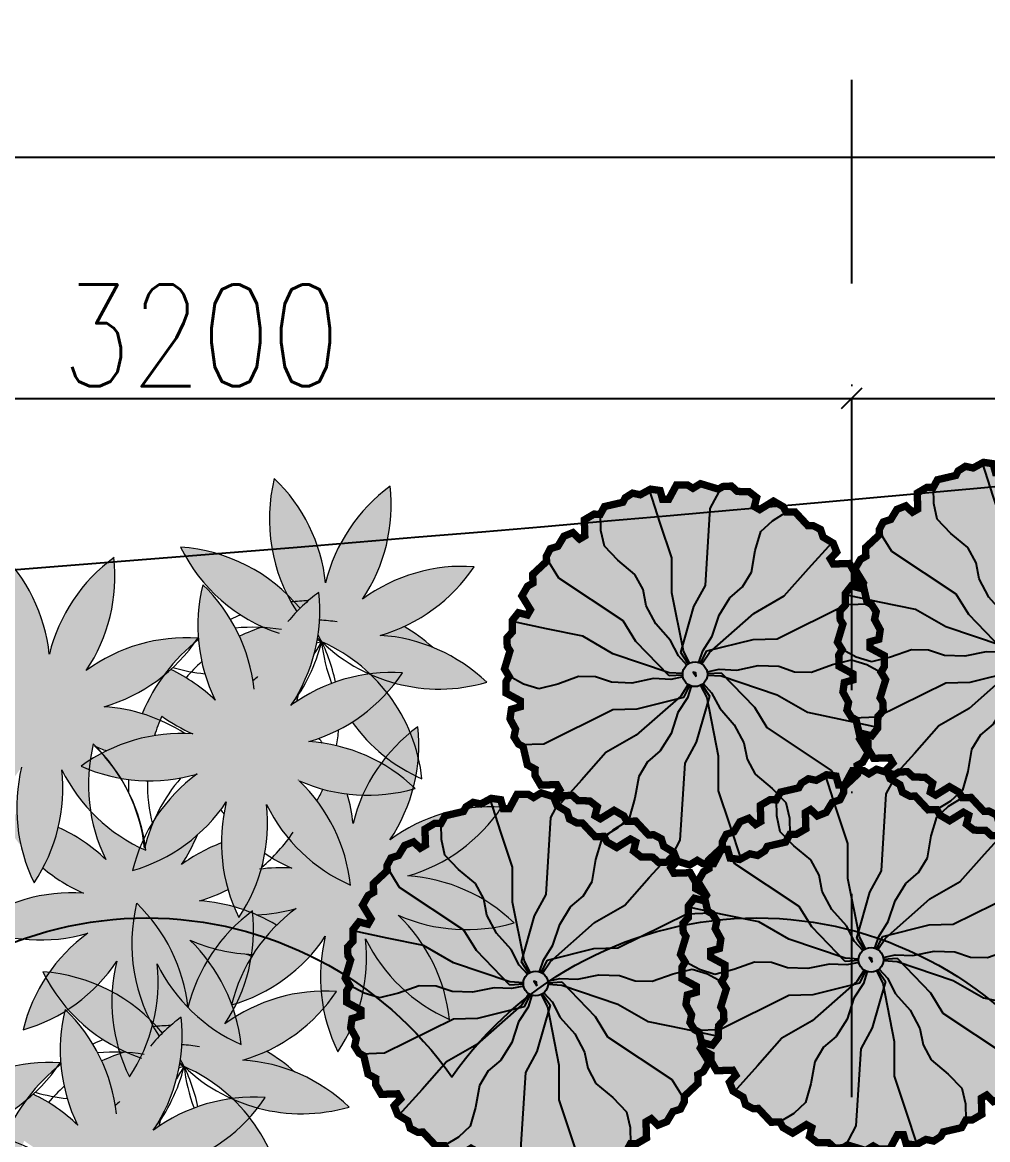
# Model space of a CAD drawing. Extents: x -32840 to 422982, y 280745 to 888746.
# Drawn here: x 223951 to 226325, y 462883 to 465630 of the extents above; entities that cross this region are included whole.
import ezdxf

# ---------------------------------------------------------------- set-up
doc = ezdxf.new("R2010")
doc.units = 0
doc.header["$LTSCALE"] = 1000
doc.header["$PDMODE"] = 3
for name, pattern in [('CONTINOUS', [0]), ('DASHDOT', [1, 0.5, -0.25, 0, -0.25]), ('HIDDEN', [0.375, 0.25, -0.125])]:
    doc.linetypes.add(name, pattern=pattern)
doc.layers.get('Defpoints').update_dxf_attribs({"linetype": 'HIDDEN'})
doc.layers.add('A-Dim grid', color=3, linetype='Continuous', transparency=0.5)
doc.layers.add('X-SW$0$Tree-hat', color=254, linetype='Continuous', transparency=0.3)
for name, color, linetype in [('a-drive(base)', 22, 'Continuous'), ('A-GRID', 31, 'DASHDOT'), ('A-GRID NO', 40, 'CONTINOUS'), ('A-Rev', 31, 'Continuous'), ('A-WALL', 7, 'CONTINOUS')]:
    doc.layers.add(name, color=color, linetype=linetype)
doc.layers.add('X-SW$0$Xref-Color$0$12.shrubs & ground covers', color=254, linetype='Continuous', lineweight=0)
doc.styles.add('ROMANS', font='romans.shx', dxfattribs={"width": 0.8})
doc.dimstyles.new('A-Dim Grid', dxfattribs={"dimscale": 100, "dimtxt": 2.5, "dimasz": 0.5, "dimexe": 0, "dimexo": 0, "dimgap": 0.3, "dimtad": 1, "dimdec": 0, "dimlfac": -0.01, "dimzin": 3, "dimdsep": 46, "dimtxsty": 'ROMANS', "dimblk": 'OBLIQUE', "dimcen": 5, "dimclrd": 256, "dimclre": 8, "dimclrt": 4, "dimadec": 0, "dimazin": 0, "dimtfac": 1, "dimtdec": 0, "dimtix": 1, "dimtmove": 1, "dimatfit": 3, "dimfxl": 1, "dimfrac": 2, "dimtolj": 1, "dimtzin": 3, "dimlwd": -1, "dimarcsym": 0})

# ---------------------------------------------------------------- blocks, each defined once
blk = doc.blocks.new('X-SW$0$trt')
at = {"layer": 'X-SW$0$Tree-hat'}
h = blk.add_hatch(color=256, dxfattribs=at)
h.dxf.hatch_style = 1
h.paths.add_polyline_path([(-266374, 71525), (-266376, 71585), (-266215, 71736), (-266217, 71840), (-266153, 71875), (-266088, 71989), (-266188, 72151), (-266152, 72213), (-266046, 72186), (-265977, 72275), (-265974, 72413), (-265911, 72482), (-265916, 72582), (-265948, 72633), (-265883, 72845), (-265937, 72934), (-265900, 72996), (-265900, 73128), (-266067, 73218), (-266067, 73290), (-265963, 73319), (-265947, 73431), (-266013, 73552), (-265994, 73643), (-266048, 73727), (-266101, 73756), (-266151, 73971), (-266242, 74021), (-266241, 74094), (-266307, 74208), (-266497, 74202), (-266533, 74264), (-266457, 74342), (-266499, 74447), (-266617, 74518), (-266646, 74607), (-266735, 74653), (-266795, 74651), (-266946, 74813), (-267050, 74811), (-267085, 74874), (-267199, 74940), (-267361, 74840), (-267423, 74876), (-267396, 74981), (-267485, 75050), (-267623, 75053), (-267692, 75116), (-267792, 75111), (-267844, 75080), (-268055, 75144), (-268144, 75090), (-268206, 75128), (-268338, 75127), (-268428, 74960), (-268500, 74960), (-268529, 75064), (-268641, 75080), (-268762, 75014), (-268853, 75033), (-268937, 74980), (-268966, 74926), (-269181, 74876), (-269231, 74785), (-269304, 74787), (-269418, 74720), (-269412, 74531), (-269474, 74495), (-269552, 74570), (-269657, 74528), (-269728, 74410), (-269817, 74381), (-269863, 74293), (-269861, 74232), (-270023, 74081), (-270021, 73978), (-270084, 73942), (-270150, 73828), (-270050, 73666), (-270086, 73604), (-270191, 73631), (-270261, 73542), (-270263, 73404), (-270326, 73335), (-270322, 73235), (-270290, 73184), (-270354, 72972), (-270300, 72883), (-270338, 72821), (-270337, 72689), (-270170, 72599), (-270170, 72528), (-270274, 72498), (-270290, 72386), (-270224, 72265), (-270243, 72174), (-270190, 72090), (-270136, 72061), (-270086, 71846), (-269995, 71796), (-269997, 71723), (-269930, 71609), (-269741, 71615), (-269705, 71553), (-269780, 71475), (-269738, 71370), (-269620, 71299), (-269591, 71210), (-269503, 71164), (-269442, 71166), (-269291, 71005), (-269188, 71007), (-269152, 70943), (-269038, 70877), (-268877, 70977), (-268814, 70942), (-268841, 70836), (-268752, 70767), (-268614, 70764), (-268545, 70701), (-268445, 70706), (-268394, 70738), (-268182, 70673), (-268093, 70727), (-268031, 70690), (-267899, 70690), (-267809, 70857), (-267738, 70857), (-267708, 70753), (-267596, 70737), (-267475, 70803), (-267384, 70784), (-267300, 70838), (-267271, 70891), (-267056, 70941), (-267006, 71032), (-266933, 71031), (-266819, 71097), (-266825, 71287), (-266763, 71323), (-266685, 71247), (-266580, 71289), (-266509, 71407), (-266420, 71436)])
at = {"layer": 'X-SW$0$Tree-hat', "linetype": 'ByBlock'}
for p, q in [((-267941, 74854, -1683), (-267810, 75100, -1683)), ((-268528, 74683, -1683), (-268654, 75073, -1683)), ((-267998, 73952, -1683), (-267941, 74854, -1683)), ((-269225, 74596, -1683), (-269229, 74785, -1683)), ((-267348, 74582, -1683), (-267211, 74710, -1683)), ((-267211, 74710, -1683), (-267049, 74809, -1683)), ((-269183, 74412, -1683), (-269225, 74596, -1683)), ((-268392, 74273, -1683), (-268528, 74683, -1683)), ((-267412, 74362, -1683), (-267348, 74582, -1683)), ((-266787, 74150, -1683), (-266512, 74454, -1683)), ((-269024, 74247, -1683), (-269183, 74412, -1683)), ((-267458, 74106, -1683), (-267412, 74362, -1683)), ((-269715, 74036, -1683), (-269863, 74272, -1683)), ((-268825, 74080, -1683), (-269024, 74247, -1683)), ((-268392, 73864, -1683), (-268392, 74273, -1683)), ((-268962, 73535, -1683), (-269715, 74036, -1683)), ((-268728, 73903, -1683), (-268825, 74080, -1683)), ((-267562, 73934, -1683), (-267458, 74106, -1683)), ((-267073, 73827, -1683), (-266787, 74150, -1683)), ((-268691, 73712, -1683), (-268728, 73903, -1683)), ((-268132, 73704, -1683), (-267998, 73952, -1683)), ((-267709, 73806, -1683), (-267562, 73934, -1683)), ((-268255, 73182, -1683), (-268392, 73864, -1683)), ((-267837, 73602, -1683), (-267709, 73806, -1683)), ((-267428, 73623, -1683), (-267073, 73827, -1683)), ((-268579, 73499, -1683), (-268691, 73712, -1683)), ((-268287, 73163, -1683), (-268132, 73704, -1683)), ((-267155, 73326, -1683), (-266345, 73727, -1683)), ((-266345, 73727, -1683), (-266066, 73737, -1683)), ((-269860, 73441, -1683), (-270261, 73527, -1683)), ((-268814, 73295, -1683), (-268962, 73535, -1683)), ((-267951, 73163, -1683), (-267428, 73623, -1683)), ((-267918, 73357, -1683), (-267837, 73602, -1683)), ((-269437, 73355, -1683), (-269860, 73441, -1683)), ((-268407, 73307, -1683), (-268579, 73499, -1683)), ((-269082, 73150, -1683), (-269437, 73355, -1683)), ((-268423, 72890, -1683), (-268814, 73295, -1683)), ((-268312, 73124, -1683), (-268407, 73307, -1683)), ((-268028, 73184, -1683), (-267918, 73357, -1683)), ((-267982, 73182, -1683), (-267436, 73318, -1683)), ((-267436, 73318, -1683), (-267155, 73326, -1683)), ((-268423, 72927, -1683), (-269082, 73150, -1683)), ((-268215, 73017, -1683), (-268312, 73124, -1683)), ((-268199, 73030, -1683), (-268287, 73163, -1683)), ((-268183, 73038, -1683), (-268255, 73182, -1683)), ((-268074, 73046, -1683), (-268028, 73184, -1683)), ((-268054, 73038, -1683), (-267982, 73182, -1683)), ((-268039, 73030, -1683), (-267951, 73163, -1683)), ((-267630, 72959, -1683), (-267377, 73012, -1683)), ((-267377, 73012, -1683), (-267137, 73003, -1683)), ((-267137, 73003, -1683), (-266953, 72939, -1683)), ((-266752, 72935, -1683), (-266507, 73023, -1683)), ((-266507, 73023, -1683), (-266284, 73078, -1683)), ((-266284, 73078, -1683), (-266104, 73023, -1683)), ((-266104, 73023, -1683), (-265938, 72932, -1683)), ((-270133, 72794, -1683), (-270299, 72885, -1683)), ((-269486, 72883, -1683), (-269730, 72794, -1683)), ((-269285, 72878, -1683), (-269486, 72883, -1683)), ((-269100, 72815, -1683), (-269285, 72878, -1683)), ((-268608, 72858, -1683), (-268860, 72806, -1683)), ((-268402, 72849, -1683), (-268608, 72858, -1683)), ((-268263, 72917, -1683), (-268423, 72927, -1683)), ((-268263, 72900, -1683), (-268423, 72890, -1683)), ((-268260, 72879, -1683), (-268402, 72849, -1683)), ((-267977, 72938, -1683), (-267835, 72968, -1683)), ((-267974, 72917, -1683), (-267814, 72927, -1683)), ((-267974, 72900, -1683), (-267814, 72890, -1683)), ((-267835, 72968, -1683), (-267630, 72959, -1683)), ((-267814, 72927, -1683), (-267423, 72522, -1683)), ((-267814, 72890, -1683), (-267155, 72667, -1683)), ((-266953, 72939, -1683), (-266752, 72935, -1683)), ((-269953, 72739, -1683), (-270133, 72794, -1683)), ((-269730, 72794, -1683), (-269953, 72739, -1683)), ((-268860, 72806, -1683), (-269100, 72815, -1683)), ((-268199, 72788, -1683), (-268287, 72654, -1683)), ((-268183, 72779, -1683), (-268255, 72636, -1683)), ((-268164, 72771, -1683), (-268209, 72633, -1683)), ((-268054, 72779, -1683), (-267982, 72636, -1683)), ((-268039, 72788, -1683), (-267951, 72654, -1683)), ((-268022, 72801, -1683), (-267925, 72693, -1683)), ((-268287, 72654, -1683), (-268809, 72195, -1683)), ((-268255, 72636, -1683), (-268801, 72499, -1683)), ((-268209, 72633, -1683), (-268320, 72460, -1683)), ((-267951, 72654, -1683), (-268105, 72113, -1683)), ((-267982, 72636, -1683), (-267846, 71953, -1683)), ((-267925, 72693, -1683), (-267830, 72510, -1683)), ((-267155, 72667, -1683), (-266800, 72463, -1683)), ((-269082, 72492, -1683), (-269893, 72090, -1683)), ((-268801, 72499, -1683), (-269082, 72492, -1683)), ((-268320, 72460, -1683), (-268400, 72215, -1683)), ((-267830, 72510, -1683), (-267659, 72318, -1683)), ((-267423, 72522, -1683), (-267276, 72283, -1683)), ((-266800, 72463, -1683), (-266378, 72376, -1683)), ((-266378, 72376, -1683), (-265977, 72290, -1683)), ((-268400, 72215, -1683), (-268528, 72011, -1683)), ((-267659, 72318, -1683), (-267546, 72105, -1683)), ((-267276, 72283, -1683), (-266523, 71782, -1683)), ((-269893, 72090, -1683), (-270171, 72080, -1683)), ((-268809, 72195, -1683), (-269164, 71990, -1683)), ((-268105, 72113, -1683), (-268239, 71866, -1683)), ((-267546, 72105, -1683), (-267509, 71914, -1683)), ((-269164, 71990, -1683), (-269450, 71667, -1683)), ((-268528, 72011, -1683), (-268675, 71884, -1683)), ((-267846, 71953, -1683), (-267846, 71544, -1683)), ((-268675, 71884, -1683), (-268780, 71712, -1683)), ((-268239, 71866, -1683), (-268297, 70963, -1683)), ((-267509, 71914, -1683), (-267413, 71738, -1683)), ((-268780, 71712, -1683), (-268825, 71456, -1683)), ((-267413, 71738, -1683), (-267214, 71570, -1683)), ((-266523, 71782, -1683), (-266375, 71546, -1683)), ((-269450, 71667, -1683), (-269725, 71363, -1683)), ((-267846, 71544, -1683), (-267709, 71135, -1683)), ((-267214, 71570, -1683), (-267055, 71405, -1683)), ((-268825, 71456, -1683), (-268889, 71235, -1683)), ((-267055, 71405, -1683), (-267012, 71222, -1683)), ((-268889, 71235, -1683), (-269026, 71107, -1683)), ((-267012, 71222, -1683), (-267008, 71032, -1683)), ((-269026, 71107, -1683), (-269189, 71008, -1683)), ((-267709, 71135, -1683), (-267583, 70744, -1683)), ((-268297, 70963, -1683), (-268427, 70717, -1683))]:
    blk.add_line(p, q, dxfattribs=at)
at = {"layer": 'X-SW$0$Tree-hat', "linetype": 'ByBlock', "const_width": 86.3, "elevation": -1683}
blk.add_lwpolyline([(-266374, 71525), (-266376, 71585), (-266215, 71736), (-266217, 71840), (-266153, 71875), (-266088, 71989), (-266188, 72151), (-266152, 72213), (-266046, 72186), (-265977, 72275), (-265974, 72413), (-265911, 72482), (-265916, 72582), (-265948, 72633), (-265883, 72845), (-265937, 72934), (-265900, 72996), (-265900, 73128), (-266067, 73218), (-266067, 73290), (-265963, 73319), (-265947, 73431), (-266013, 73552), (-265994, 73643), (-266048, 73727), (-266101, 73756), (-266151, 73971), (-266242, 74021), (-266241, 74094), (-266307, 74208), (-266497, 74202), (-266533, 74264), (-266457, 74342), (-266499, 74447), (-266617, 74518), (-266646, 74607), (-266735, 74653), (-266795, 74651), (-266946, 74813), (-267050, 74811), (-267085, 74874), (-267199, 74940), (-267361, 74840), (-267423, 74876), (-267396, 74981), (-267485, 75050), (-267623, 75053), (-267692, 75116), (-267792, 75111), (-267844, 75080), (-268055, 75144), (-268144, 75090), (-268206, 75128), (-268338, 75127), (-268428, 74960), (-268500, 74960), (-268529, 75064), (-268641, 75080), (-268762, 75014), (-268853, 75033), (-268937, 74980), (-268966, 74926), (-269181, 74876), (-269231, 74785), (-269304, 74787), (-269418, 74720), (-269412, 74531), (-269474, 74495), (-269552, 74570), (-269657, 74528), (-269728, 74410), (-269817, 74381), (-269863, 74293), (-269861, 74232), (-270023, 74081), (-270021, 73978), (-270084, 73942), (-270150, 73828), (-270050, 73666), (-270086, 73604), (-270191, 73631), (-270261, 73542), (-270263, 73404), (-270326, 73335), (-270322, 73235), (-270290, 73184), (-270354, 72972), (-270300, 72883), (-270338, 72821), (-270337, 72689), (-270170, 72599), (-270170, 72528), (-270274, 72498), (-270290, 72386), (-270224, 72265), (-270243, 72174), (-270190, 72090), (-270136, 72061), (-270086, 71846), (-269995, 71796), (-269997, 71723), (-269930, 71609), (-269741, 71615), (-269705, 71553), (-269780, 71475), (-269738, 71370), (-269620, 71299), (-269591, 71210), (-269503, 71164), (-269442, 71166), (-269291, 71005), (-269188, 71007), (-269152, 70943), (-269038, 70877), (-268877, 70977), (-268814, 70942), (-268841, 70836), (-268752, 70767), (-268614, 70764), (-268545, 70701), (-268445, 70706), (-268394, 70738), (-268182, 70673), (-268093, 70727), (-268031, 70690), (-267899, 70690), (-267809, 70857), (-267738, 70857), (-267708, 70753), (-267596, 70737), (-267475, 70803), (-267384, 70784), (-267300, 70838), (-267271, 70891), (-267056, 70941), (-267006, 71032), (-266933, 71031), (-266819, 71097), (-266825, 71287), (-266763, 71323), (-266685, 71247), (-266580, 71289), (-266509, 71407), (-266420, 71436), (-266374, 71525)], close=True, dxfattribs=at)
at = {"layer": 'X-SW$0$Tree-hat', "elevation": -2041}
blk.add_lwpolyline([(-268105, 72881), (-268108, 72924), (-268140, 72935)], close=True, dxfattribs=at)
at = {"layer": 'X-SW$0$Tree-hat'}
blk.add_circle((-268119, 72909, -1683), 145, dxfattribs=at)
blk = doc.blocks.new('A$C4a14b2df')
at = {"true_color": 0x4d9226}
h = blk.add_hatch(color=87, dxfattribs=at)
h.dxf.hatch_style = 1
h.paths.add_polyline_path([(11143.1, 11328.3, 0.054447), (11097.6, 11249.8, -0.097304), (10940.5, 11285.5, -0.000367), (10940.3, 11286.1, -0.177195), (11067.5, 11028.7, -0.176327), (10861.2, 11226.5, -0.162535), (10805, 10968, 0.01495), (10781.2, 10975.4, -0.158509), (10762.2, 11233.1, -0.176327), (10531.6, 11064.4, -0.035596), (10549.8, 11120.9, 0.009428), (10564.1, 11114.3, 0.006475), (10562.8, 11125, -0.041812), (10586, 11190.8, -0.092047), (10690.6, 11301.8, -0.113986), (10502.8, 11291.4, 0.046078), (10457, 11353.1, -0.138987), (10679.9, 11400.5, -0.052666), (10603.8, 11444.2, 0.006963), (10599.3, 11433.9, 0.027999), (10555.4, 11450, -0.05988), (10607.8, 11543.4, 0.014038), (10625.6, 11558.6, -0.080164), (10735.1, 11483, -0.176327), (10704.3, 11767.1, -0.093915), (10794.5, 11640.4, -0.036305), (10848.7, 11662, -0.004243), (10855.8, 11661.6, -0.176327), (10649.5, 11859.4, -0.176327), (10911, 11744, 0.029646), (10935.4, 11701, -0.042962), (10989.4, 11748.1, -0.176327), (10921.2, 11470.6, -0.12616), (11113.9, 11547.7, 0.002189), (11117.2, 11546.2, -0.036034), (11157.5, 11501.6, -0.138344), (10965, 11381.5, -0.112612)])
h.paths.add_polyline_path([(11097.1, 11731.6, -0.176327), (11371.6, 11811.3, -0.176327), (11140.9, 11642.6, -0.176327), (11402.4, 11527.2, -0.137211), (11177.3, 11525, 0.018694), (11195.7, 11550.3, 0.048129), (11115.5, 11547.9, 0.08601), (10996.7, 11626.9, 0.011626), (10987.7, 11644.2, 0.062453), (10989.4, 11748.1, 0.019904), (10963.4, 11727.4, 0.019159), (10929.1, 11725.6, 0.015456), (10911, 11744, -0.176327), (10880.2, 12028.1, -0.176327), (11006.3, 11771.7, -0.176327), (11165.3, 12009.2, -0.176327)])
h.paths.add_polyline_path([(10599.3, 11433.9, 0.025006), (10585.6, 11396.1, 0.074143), (10468.2, 11358.8, -0.016866), (10442, 11369, 0.005672), (10435.2, 11375.6, 0.024262), (10427.4, 11335.9, 0.015952), (10405.4, 11320.8, 0.012501), (10424.8, 11312.9, 0.06155), (10428.3, 11210.4, -0.074407), (10357.9, 11312.1, -0.176327), (10289.7, 11034.6, -0.176327), (10258.9, 11318.7, -0.176327), (10028.2, 11150, -0.176327), (10187.2, 11387.4, -0.176327), (9902.1, 11406.4, -0.176327), (10176.5, 11486.1, -0.176327), (9970.3, 11683.9, -0.176327), (10231.7, 11568.5, -0.176327), (10200.9, 11852.7, -0.176327), (10327.1, 11596.2, -0.176327), (10486.1, 11833.7, -0.176327), (10417.9, 11556.2, -0.176327), (10692.3, 11635.9, -0.007844), (10684.8, 11625.1, 0.062812), (10607.8, 11543.4, -0.09961), (10461.7, 11467.1, -0.085331)])
h.paths.add_polyline_path([(10793, 10949, 0.013408), (10805, 10968, -0.053419), (10885.5, 10930, 0.055149), (10828, 10858.3, -0.096485), (10672.3, 10893.7, -0.176327), (10798.4, 10637.3, -0.176327), (10592.2, 10835.1, -0.176327), (10524, 10557.6, -0.176327), (10493.1, 10841.7, -0.176327), (10262.5, 10672.9, -0.176327), (10421.5, 10910.4, -0.176327), (10136.4, 10929.4, -0.176327), (10410.8, 11009, -0.070394), (10311.4, 11070.8, 0.064099), (10349, 11170.6, -0.085123), (10466, 11091.5, -0.075089), (10428.3, 11210.4, 0.091085), (10549.8, 11120.9, 0.035596), (10531.6, 11064.4, 0.110208), (10691.1, 11152, -0.04954), (10652.1, 11079.1, -0.067048), (10750.1, 11132.4, 0.069654), (10766.5, 11017.7, -0.045431), (10695.9, 10990.1, -0.051885), (10781.2, 10975.4, 0.017333)])
h.paths.add_polyline_path([(11469.9, 10935.9, -0.176327), (11184.8, 10954.9, -0.176327), (11310.9, 10698.4, -0.176327), (11104.7, 10896.3, -0.176327), (11036.5, 10618.7, -0.176327), (11005.7, 10902.9, -0.17577), (10775.9, 10734.4, 0.11525), (10672.3, 10893.7, 0.096485), (10828, 10858.3, -0.055149), (10885.5, 10930, 0.053419), (10805, 10968, 0.065713), (10848.1, 11068.4, -0.045122), (10923.3, 11070.2, -0.032901), (10874.7, 11095.7, 0.037514), (10915.5, 11143.1, 0.115333), (11067.5, 11028.7, 0.136029), (10985, 11236.1, 0.019091), (10999.7, 11264.4, 0.036512), (11059.5, 11252.7, -0.044186), (11073.9, 11180.4, -0.043966), (11097.6, 11249.8, 0.074868), (11221.1, 11264.6, -0.082245), (11164.7, 11140.3, -0.176327), (11439.1, 11220, -0.176327), (11208.5, 11051.3, -0.176327)])
h.paths.add_polyline_path([(11222.5, 11270, -0.003301), (11221.1, 11264.6, -0.074868), (11097.6, 11249.8, -0.054447), (11143.1, 11328.3, -0.05915)])
h.paths.add_polyline_path([(11234.2, 11342.4, -0.027585), (11228.3, 11296.8, -0.052313), (11154.5, 11343, -0.051105), (11214.4, 11403.5, -0.038481)])
h.paths.add_polyline_path([(11214.4, 11403.5, 0.051105), (11154.5, 11343, -0.072007), (11071.8, 11429.6, 0.067302), (11157.5, 11501.6, -0.068141)])
h.paths.add_polyline_path([(11228.3, 11296.8, -0.016413), (11222.5, 11270, 0.05915), (11143.1, 11328.3, -0.011176), (11154.5, 11343, 0.052313)])
h.paths.add_polyline_path([(11234.2, 11342.4, 0.038481), (11214.4, 11403.5, -0.013967), (11232.9, 11417.8, -0.045213)])
h.paths.add_polyline_path([(10502.6, 11291.4, -0.048404), (10424.8, 11312.9, -0.013856), (10427.4, 11335.9, -0.019715), (10455.9, 11352.5, -0.046075)], flags=17)
h.paths.add_polyline_path([(10424.8, 11312.9, -0.012501), (10405.4, 11320.8, -0.015952), (10427.4, 11335.9, 0.013856)], flags=17)
h.paths.add_polyline_path([(10257.5, 11125, -0.058514), (10204.6, 11206.9, -0.025668), (10247.1, 11201.8, 0.046469)], flags=17)
h.paths.add_polyline_path([(10943.5, 11709.1, 0.013105), (10929.1, 11725.6, -0.019159), (10963.4, 11727.4, 0.0162)], flags=17)
h.paths.add_polyline_path([(10943.5, 11709.1, 0.006836), (10935.4, 11701, -0.01663), (10921.1, 11724.8, -0.004466), (10929.1, 11725.6, -0.013105)], flags=17)
h.paths.add_polyline_path([(11157.5, 11501.6, 0.036034), (11117.2, 11546.2, 0.038192), (11177.3, 11525, -0.018371)])
h.paths.add_polyline_path([(11177.3, 11525, -0.038192), (11117.2, 11546.2, 0.001468), (11115.5, 11547.9, -0.048129), (11195.7, 11550.3, -0.018694)], flags=17)
h.paths.add_polyline_path([(11269.3, 11613.2, 0.079114), (11141.2, 11642.6, 0.000091), (11141.1, 11642.6, 0.037365), (11199.5, 11664.5, -0.048342)], flags=17)
h = blk.add_hatch(color=87, dxfattribs=at)
h.dxf.hatch_style = 1
h.paths.add_polyline_path([(10804.7, 10284.3, 0.054447), (10759.2, 10205.8, -0.097304), (10602.1, 10241.6, -0.000367), (10602, 10242.2, -0.177195), (10729.1, 9984.7, -0.176327), (10522.9, 10182.6, -0.162535), (10466.7, 9924, 0.01495), (10442.8, 9931.5, -0.158509), (10423.9, 10189.2, -0.176327), (10193.2, 10020.4, -0.035596), (10211.5, 10076.9, 0.009428), (10225.8, 10070.3, 0.006475), (10224.5, 10081.1, -0.041812), (10247.7, 10146.8, -0.092047), (10352.2, 10257.9, -0.113986), (10164.5, 10247.4, 0.046078), (10118.7, 10309.1, -0.138987), (10341.5, 10356.5, -0.052666), (10265.4, 10400.2, 0.006963), (10260.9, 10389.9, 0.027999), (10217, 10406, -0.05988), (10269.4, 10499.4, 0.014038), (10287.2, 10514.7, -0.080164), (10396.8, 10439, -0.176327), (10365.9, 10723.1, -0.093915), (10456.2, 10596.4, -0.036305), (10510.3, 10618, -0.004243), (10517.4, 10617.6, -0.176327), (10311.2, 10815.4, -0.176327), (10572.7, 10700.1, 0.029646), (10597.1, 10657, -0.042962), (10651.1, 10704.1, -0.176327), (10582.9, 10426.6, -0.12616), (10775.5, 10503.7, 0.002189), (10778.9, 10502.2, -0.036034), (10819.2, 10457.6, -0.138344), (10626.7, 10337.6, -0.112612)])
h.paths.add_polyline_path([(10758.8, 10687.7, -0.176327), (11033.2, 10767.4, -0.176327), (10802.6, 10598.6, -0.176327), (11064, 10483.3, -0.137211), (10839, 10481, 0.018694), (10857.3, 10506.3, 0.048129), (10777.1, 10503.9, 0.08601), (10658.3, 10583, 0.011626), (10649.4, 10600.2, 0.062453), (10651.1, 10704.1, 0.019904), (10625.1, 10683.5, 0.019159), (10590.7, 10681.6, 0.015456), (10572.7, 10700.1, -0.176327), (10541.8, 10984.2, -0.176327), (10668, 10727.7, -0.176327), (10827, 10965.2, -0.176327)])
h.paths.add_polyline_path([(10260.9, 10389.9, 0.025006), (10247.3, 10352.1, 0.074143), (10129.9, 10314.8, -0.016866), (10103.6, 10325, 0.005672), (10096.8, 10331.7, 0.024262), (10089.1, 10291.9, 0.015952), (10067.1, 10276.8, 0.012501), (10086.4, 10268.9, 0.06155), (10089.9, 10166.5, -0.074407), (10019.5, 10268.1, -0.176327), (9951.3, 9990.6, -0.176327), (9920.5, 10274.7, -0.176327), (9689.9, 10106, -0.176327), (9848.9, 10343.4, -0.176327), (9563.7, 10362.4, -0.176327), (9838.2, 10442.1, -0.176327), (9631.9, 10639.9, -0.176327), (9893.4, 10524.6, -0.176327), (9862.6, 10808.7, -0.176327), (9988.7, 10552.3, -0.176327), (10147.7, 10789.7, -0.176327), (10079.5, 10512.2, -0.176327), (10354, 10591.9, -0.007844), (10346.5, 10581.1, 0.062812), (10269.4, 10499.4, -0.09961), (10123.3, 10423.1, -0.085331)])
h.paths.add_polyline_path([(10454.7, 9905.1, 0.013408), (10466.7, 9924, -0.053419), (10547.2, 9886.1, 0.055149), (10489.7, 9814.4, -0.096485), (10333.9, 9849.7, -0.176327), (10460.1, 9593.3, -0.176327), (10253.8, 9791.1, -0.176327), (10185.6, 9513.6, -0.176327), (10154.8, 9797.7, -0.176327), (9924.1, 9629, -0.176327), (10083.2, 9866.4, -0.176327), (9798, 9885.4, -0.176327), (10072.5, 9965.1, -0.070394), (9973, 10026.9, 0.064099), (10010.7, 10126.7, -0.085123), (10127.7, 10047.5, -0.075089), (10089.9, 10166.5, 0.091085), (10211.5, 10076.9, 0.035596), (10193.2, 10020.4, 0.110208), (10352.7, 10108, -0.04954), (10313.8, 10035.2, -0.067048), (10411.8, 10088.4, 0.069654), (10428.1, 9973.7, -0.045431), (10357.6, 9946.1, -0.051885), (10442.8, 9931.5, 0.017333)])
h.paths.add_polyline_path([(11131.6, 9891.9, -0.176327), (10846.5, 9910.9, -0.176327), (10972.6, 9654.5, -0.176327), (10766.4, 9852.3, -0.176327), (10698.1, 9574.8, -0.176327), (10667.3, 9858.9, -0.17577), (10437.6, 9690.4, 0.11525), (10333.9, 9849.7, 0.096485), (10489.7, 9814.4, -0.055149), (10547.2, 9886.1, 0.053419), (10466.7, 9924, 0.065713), (10509.8, 10024.5, -0.045122), (10585, 10026.3, -0.032901), (10536.3, 10051.7, 0.037514), (10577.2, 10099.1, 0.115333), (10729.1, 9984.7, 0.136029), (10646.7, 10192.1, 0.019091), (10661.4, 10220.4, 0.036512), (10721.1, 10208.7, -0.044186), (10735.5, 10136.4, -0.043966), (10759.2, 10205.8, 0.074868), (10882.7, 10220.7, -0.082245), (10826.3, 10096.3, -0.176327), (11100.8, 10176, -0.176327), (10870.1, 10007.3, -0.176327)])
h.paths.add_polyline_path([(10884.1, 10226, -0.003301), (10882.7, 10220.7, -0.074868), (10759.2, 10205.8, -0.054447), (10804.7, 10284.3, -0.05915)])
h.paths.add_polyline_path([(10895.9, 10298.5, -0.027585), (10890, 10252.8, -0.052313), (10816.1, 10299.1, -0.051105), (10876.1, 10359.6, -0.038481)])
h.paths.add_polyline_path([(10876.1, 10359.6, 0.051105), (10816.1, 10299.1, -0.072007), (10733.4, 10385.6, 0.067302), (10819.2, 10457.6, -0.068141)])
h.paths.add_polyline_path([(10890, 10252.8, -0.016413), (10884.1, 10226, 0.05915), (10804.7, 10284.3, -0.011176), (10816.1, 10299.1, 0.052313)])
h.paths.add_polyline_path([(10895.9, 10298.5, 0.038481), (10876.1, 10359.6, -0.013967), (10894.5, 10373.9, -0.045213)])
h.paths.add_polyline_path([(10164.2, 10247.5, -0.048404), (10086.4, 10268.9, -0.013856), (10089.1, 10291.9, -0.019715), (10117.5, 10308.5, -0.046075)], flags=17)
h.paths.add_polyline_path([(10086.4, 10268.9, -0.012501), (10067.1, 10276.8, -0.015952), (10089.1, 10291.9, 0.013856)], flags=17)
h.paths.add_polyline_path([(9919.1, 10081.1, -0.058514), (9866.2, 10162.9, -0.025668), (9908.8, 10157.9, 0.046469)], flags=17)
h.paths.add_polyline_path([(10605.1, 10665.1, 0.013105), (10590.7, 10681.6, -0.019159), (10625.1, 10683.5, 0.0162)], flags=17)
h.paths.add_polyline_path([(10605.1, 10665.1, 0.006836), (10597.1, 10657, -0.01663), (10582.7, 10680.8, -0.004466), (10590.7, 10681.6, -0.013105)], flags=17)
h.paths.add_polyline_path([(10819.2, 10457.6, 0.036034), (10778.9, 10502.2, 0.038192), (10839, 10481, -0.018371)])
h.paths.add_polyline_path([(10839, 10481, -0.038192), (10778.9, 10502.2, 0.001468), (10777.1, 10503.9, -0.048129), (10857.3, 10506.3, -0.018694)], flags=17)
h.paths.add_polyline_path([(10930.9, 10569.3, 0.079114), (10802.9, 10598.6, 0.000091), (10802.7, 10598.7, 0.037365), (10861.1, 10620.5, -0.048342)], flags=17)
at = {"layer": 'X-SW$0$Xref-Color$0$12.shrubs & ground covers'}
for centre, radius, start, end in [((11285.9, 11928.4), 417.8, 166.1924, 212.9848), ((10591, 11726.6), 417.8, 6.1924, 46.1924), ((11412, 11672), 417.8, 126.1924, 166.1924), ((10750, 11964.1), 417.8, 326.1924, 6.1924), ((9911.7, 11551.2), 417.8, 6.1924, 46.1924), ((10621.8, 11442.5), 417.8, 39.6471, 86.1924), ((11024.4, 12043.8), 417.8, 206.1924, 251.4986), ((10732.8, 11496.5), 417.8, 126.1924, 166.1924), ((10070.7, 11788.6), 417.8, 326.1924, 6.1924), ((11343.8, 11394.5), 417.8, 86.1924, 126.1924), ((11024.4, 12043.8), 417.8, 286.1924, 326.1924), ((11110, 11667.4), 417.8, 166.1924, 206.1924), ((10415.1, 11465.6), 417.8, 6.1924, 46.1924), ((11236.1, 11410.9), 417.8, 126.1924, 140.4795), ((10970.2, 11278.7), 448.7, 90.8641, 96.278), ((10574.1, 11703), 417.8, 326.1924, 6.1924), ((10970.2, 11278.7), 448.7, 112.6188, 116.1148), ((10970.2, 11278.7), 402, 80.7608, 86.9948), ((10828, 11244.7), 417.8, 80.3349, 95.9472), ((10970.2, 11278.7), 402, 107.0448, 115.9029), ((10621.8, 11442.5), 417.8, 11.8096, 28.8567), ((10970.2, 11278.7), 448.7, 48.1985, 59.269), ((10664.6, 11219), 417.8, 86.1924, 126.1924), ((10345.2, 11868.3), 417.8, 286.1924, 326.1924), ((10970.2, 11278.7), 448.7, 128.0321, 157.5658), ((10591, 11726.6), 417.8, 322.1588, 346.1924), ((11343.8, 11394.5), 417.8, 146.1924, 151.1203), ((11113.2, 11225.7), 417.8, 106.1924, 107.9903), ((10828, 11244.7), 417.8, 6.1924, 67.8257), ((11285.9, 11928.4), 417.8, 224.2464, 286.1924), ((11412, 11672), 417.8, 186.1924, 200.6655), ((11113.2, 11225.7), 417.8, 46.1924, 86.1924), ((10970.2, 11278.7), 402, 64.8221, 64.843), ((10750, 11964.1), 417.8, 253.4542, 264.4465), ((10970.2, 11278.7), 402, 131.8658, 139.7829), ((10445.9, 11181.5), 417.8, 46.1924, 64.5255), ((11113.2, 11225.7), 417.8, 130.9929, 133.0964), ((11167.9, 11133.4), 417.8, 86.1924, 126.1924), ((10848.5, 11782.7), 417.8, 286.1924, 326.1924), ((11343.8, 11394.5), 417.8, 165.1904, 168.1609), ((10433.9, 11050.2), 417.8, 57.1825, 86.1924), ((10970.2, 11278.7), 402, 155.6997, 163.0252), ((10848.5, 11782.7), 417.8, 234.1335, 246.1924), ((11412, 11672), 417.8, 215.4665, 246.1924), ((10652.1, 10983.6), 417.8, 86.1924, 126.1924), ((10621.8, 11442.5), 417.8, 350.1741, 355.6122), ((11479.6, 11080.7), 417.8, 126.1924, 166.1924), ((10817.5, 11372.8), 417.8, 326.1924, 6.1924), ((10840.9, 11275.9), 417.8, 166.1924, 206.1924), ((10146, 11074.1), 417.8, 6.1924, 46.1924), ((10148.8, 11069.2), 417.8, 6.1924, 46.1924), ((10606.6, 11752.9), 417.8, 246.1924, 250.6528), ((10937.3, 10964.7), 417.8, 46.1924, 86.1924), ((10658.5, 11135.3), 417.8, 35.4997, 37.498), ((10664.6, 11219), 417.8, 166.1924, 206.1924), ((10574.1, 11703), 417.8, 246.1924, 286.1924), ((9942.5, 11267), 417.8, 326.1924, 6.1924), ((10732.8, 11496.5), 417.8, 206.1924, 246.1924), ((10970.2, 11278.7), 448.7, 178.7419, 182.8713), ((10937.3, 10964.7), 417.8, 126.1924, 166.1924), ((10967, 11019.5), 417.8, 139.2237, 166.1924), ((11353.4, 11337.1), 417.8, 186.7816, 186.9853), ((10970.2, 11278.7), 402, 179.0629, 194.4097), ((11343.8, 11394.5), 417.8, 195.0327, 195.1169), ((10652.1, 10983.6), 417.8, 6.1924, 46.1924), ((11110, 11667.4), 417.8, 246.1924, 286.1924), ((10621.8, 11442.5), 417.8, 330.39, 334.7648), ((10415.1, 11465.6), 417.8, 286.1924, 326.1924), ((11167.9, 11133.4), 417.8, 166.1924, 206.1924), ((10658.5, 11135.3), 417.8, 6.1924, 16.3124), ((11092, 11452.5), 417.8, 214.7674, 216.4995), ((10445.9, 11181.5), 417.8, 326.1924, 6.1924), ((11236.1, 11410.9), 417.8, 206.1924, 246.1924), ((11411.4, 10803.1), 417.8, 86.1924, 126.1924), ((11092, 11452.5), 417.8, 286.1924, 326.1924), ((10176.8, 10790), 417.8, 46.1924, 65.6542), ((10305, 11311.6), 417.8, 326.1924, 337.537), ((10579.4, 11391.3), 417.8, 310.2081, 326.1924), ((10898.8, 10742), 417.8, 110.8491, 126.1924), ((11092, 11452.5), 417.8, 235.7746, 246.1924), ((10579.4, 11391.3), 417.8, 230.0858, 246.1924), ((10895.6, 10653.4), 417.8, 86.1924, 97.0895), ((11180.7, 10634.4), 417.8, 46.1924, 86.1924), ((10579.4, 11391.3), 417.8, 286.1924, 296.5972), ((10383.1, 10592.2), 417.8, 86.1924, 126.1924), ((10668.2, 10573.2), 417.8, 58.6548, 86.1924), ((10947.5, 10884.5), 417.8, 166.1924, 212.9848), ((10252.6, 10682.7), 417.8, 6.1924, 46.1924), ((11073.7, 10628), 417.8, 126.1924, 166.1924), ((10411.6, 10920.1), 417.8, 326.1924, 6.1924), ((11180.7, 10634.4), 417.8, 126.1924, 166.1924), ((10817.5, 11372.8), 417.8, 272.6504, 286.1924), ((11353.4, 11337.1), 417.8, 246.1924, 286.1924), ((10895.6, 10653.4), 417.8, 6.1924, 46.1924), ((10305, 11311.6), 417.8, 246.1924, 286.1924), ((10668.2, 10573.2), 417.8, 126.1924, 166.1924), ((10658.5, 11135.3), 417.8, 286.1924, 326.1924), ((11411.4, 10803.1), 417.8, 166.1924, 206.1924), ((10383.1, 10592.2), 417.8, 6.1924, 46.1924), ((10840.9, 11275.9), 417.8, 246.1924, 268.2369), ((10689.4, 10851.2), 417.8, 326.1924, 6.1924), ((11479.6, 11080.7), 417.8, 206.1924, 246.1924), ((10970.2, 11278.7), 448.7, 249.2031, 251.1703), ((10146, 11074.1), 417.8, 286.1924, 326.1924), ((10898.8, 10742), 417.8, 166.1924, 206.1924), ((10176.8, 10790), 417.8, 326.1924, 6.1924), ((10967, 11019.5), 417.8, 206.1924, 246.1924), ((10283.4, 10398.6), 417.8, 39.6471, 86.1924), ((10686.1, 10999.8), 417.8, 206.1924, 251.4986), ((11005.5, 10350.5), 417.8, 86.1924, 126.1924), ((10686.1, 10999.8), 417.8, 286.1924, 326.1924), ((10771.6, 10623.4), 417.8, 166.1924, 206.1924), ((10076.7, 10421.6), 417.8, 6.1924, 46.1924), ((10897.8, 10367), 417.8, 126.1924, 140.4795), ((10631.8, 10234.8), 448.7, 90.8641, 96.278), ((10235.7, 10659.1), 417.8, 326.1924, 6.1924), ((10631.8, 10234.8), 448.7, 112.6188, 116.1148), ((10631.8, 10234.8), 402, 80.7608, 86.9948), ((10489.7, 10200.7), 417.8, 80.3349, 95.9472), ((10631.8, 10234.8), 402, 107.0448, 115.9029), ((10631.8, 10234.8), 448.7, 48.1985, 59.269), ((10326.2, 10175), 417.8, 86.1924, 126.1924), ((10006.8, 10824.3), 417.8, 286.1924, 326.1924), ((10631.8, 10234.8), 448.7, 128.0321, 157.5658), ((10252.6, 10682.7), 417.8, 322.1588, 346.1924), ((11005.5, 10350.5), 417.8, 146.1924, 151.1203), ((10774.8, 10181.8), 417.8, 106.1924, 107.9903), ((10489.7, 10200.7), 417.8, 6.1924, 67.8257), ((10947.5, 10884.5), 417.8, 224.2464, 286.1924), ((10283.4, 10398.6), 417.8, 11.8096, 28.8567), ((11073.7, 10628), 417.8, 186.1924, 200.6655), ((10774.8, 10181.8), 417.8, 46.1924, 86.1924), ((10631.8, 10234.8), 402, 64.8221, 64.843), ((10411.6, 10920.1), 417.8, 253.4542, 264.4465), ((10631.8, 10234.8), 402, 131.8658, 139.7829), ((10107.6, 10137.5), 417.8, 46.1924, 64.5255), ((10774.8, 10181.8), 417.8, 130.9929, 133.0964), ((10829.6, 10089.5), 417.8, 86.1924, 126.1924), ((10510.2, 10738.8), 417.8, 286.1924, 326.1924), ((11005.5, 10350.5), 417.8, 165.1904, 168.1609), ((10095.6, 10006.3), 417.8, 57.1825, 86.1924)]:
    blk.add_arc(centre, radius, start, end, dxfattribs=at)
at = {"layer": 'X-SW$0$Tree-hat', "xscale": 0.2095875, "yscale": 0.2095875, "zscale": 0.2095875}
for p in [(68927.7, -3668, 427.8), (68109.1, -3733.9, 427.8), (68541.8, -4435.8, 427.8), (67717.3, -4493.9, 427.8)]:
    blk.add_blockref('X-SW$0$trt', p, dxfattribs=at)
blk = doc.blocks.new('_Oblique')
at = {"color": 0, "linetype": 'ByBlock', "lineweight": -2}
blk.add_line((-0.5, -0.5), (0.5, 0.5), dxfattribs=at)
at = {"color": 0, "linetype": 'ByBlock'}
blk.add_line((-0.5, -0.5), (0.5, 0.5), dxfattribs=at)
blk = doc.blocks.new('*D2649')
at = {"layer": 'A-Dim grid', "color": 8, "lineweight": -2, "transparency": 16777216}
for p, q in [((222790.6, 464040.8), (222790.6, 464705.3)), ((225990.6, 464040.8), (225990.6, 464705.3))]:
    blk.add_line(p, q, dxfattribs=at)
at = {"layer": 'A-Dim grid', "transparency": 16777216}
blk.add_line((222790.6, 464705.3), (225990.6, 464705.3), dxfattribs=at)
at = {"layer": 'Defpoints', "color": 0, "transparency": 16777216}
for p in [(225990.6, 464705.3), (222790.6, 464040.8), (225990.6, 464040.8)]:
    blk.add_point(p, dxfattribs=at)
at = {"layer": 'A-Dim grid', "transparency": 16777216, "xscale": 50, "yscale": 50, "zscale": 50, "rotation": 180}
blk.add_blockref('_Oblique', (222790.6, 464705.3), dxfattribs=at)
at = {"layer": 'A-Dim grid', "transparency": 16777216, "xscale": 50, "yscale": 50, "zscale": 50}
blk.add_blockref('_Oblique', (225990.6, 464705.3), dxfattribs=at)
at = {"layer": 'A-Dim grid', "color": 4, "transparency": 16777216, "insert": (224390.6, 464860.3), "char_height": 250, "attachment_point": 5, "style": 'ROMANS'}
blk.add_mtext('\\A1;3200', dxfattribs=at)
blk = doc.blocks.new('*D2650')
at = {"layer": 'A-Dim grid', "color": 8, "lineweight": -2, "transparency": 16777216}
for p, q in [((225990.6, 464040.8), (225990.6, 464705.3)), ((232490.6, 464040.8), (232490.6, 464705.3))]:
    blk.add_line(p, q, dxfattribs=at)
at = {"layer": 'A-Dim grid', "transparency": 16777216}
blk.add_line((225990.6, 464705.3), (232490.6, 464705.3), dxfattribs=at)
at = {"layer": 'Defpoints', "color": 0, "transparency": 16777216}
for p in [(232490.6, 464705.3), (225990.6, 464040.8), (232490.6, 464040.8)]:
    blk.add_point(p, dxfattribs=at)
at = {"layer": 'A-Dim grid', "transparency": 16777216, "xscale": 50, "yscale": 50, "zscale": 50, "rotation": 180}
blk.add_blockref('_Oblique', (225990.6, 464705.3), dxfattribs=at)
at = {"layer": 'A-Dim grid', "transparency": 16777216, "xscale": 50, "yscale": 50, "zscale": 50}
blk.add_blockref('_Oblique', (232490.6, 464705.3), dxfattribs=at)
at = {"layer": 'A-Dim grid', "color": 4, "transparency": 16777216, "insert": (229240.6, 464860.3), "char_height": 250, "attachment_point": 5, "style": 'ROMANS'}
blk.add_mtext('\\A1;6500', dxfattribs=at)
blk = doc.blocks.new('*D2653')
at = {"layer": 'A-Dim grid', "color": 8, "lineweight": -2, "transparency": 16777216}
for p, q in [((213790.6, 464633.4), (213790.6, 465297.9)), ((248890.8, 464633.4), (248890.8, 465297.9))]:
    blk.add_line(p, q, dxfattribs=at)
at = {"layer": 'A-Dim grid', "transparency": 16777216}
blk.add_line((213790.6, 465297.9), (248890.8, 465297.9), dxfattribs=at)
at = {"layer": 'Defpoints', "color": 0, "transparency": 16777216}
for p in [(248890.8, 465297.9), (213790.6, 464633.4), (248890.8, 464633.4)]:
    blk.add_point(p, dxfattribs=at)
at = {"layer": 'A-Dim grid', "transparency": 16777216, "xscale": 50, "yscale": 50, "zscale": 50, "rotation": 180}
blk.add_blockref('_Oblique', (213790.6, 465297.9), dxfattribs=at)
at = {"layer": 'A-Dim grid', "transparency": 16777216, "xscale": 50, "yscale": 50, "zscale": 50}
blk.add_blockref('_Oblique', (248890.8, 465297.9), dxfattribs=at)
at = {"layer": 'A-Dim grid', "color": 4, "transparency": 16777216, "insert": (231340.7, 465452.9), "char_height": 250, "attachment_point": 5, "style": 'ROMANS'}
blk.add_mtext('\\A1;35100', dxfattribs=at)
blk = doc.blocks.new('GR')
at = {"layer": 'A-GRID'}
blk.add_line((228567.9, 436985.3), (228567.9, 465812.4), dxfattribs=at)

msp = doc.modelspace()

# ---------------------------------------------------------------- linework, layer by layer
at = {"layer": 'a-drive(base)'}
msp.add_arc((210488.7, 636972), 173210, 269.288231, 282.429198, dxfattribs=at)
msp.add_arc((210488.7, 636972), 173210, 269.288231, 282.429198, dxfattribs=at)
at = {"layer": 'A-Rev'}
msp.add_lwpolyline([(226995, 455408, -0.520567), (225495, 455408, -0.520567), (223995, 455408, -0.520567), (222495, 455408, -0.520567), (220995, 455408, -0.520567), (219495, 455408, -0.520567), (217995, 455408, -0.520567), (216495, 455408, -0.520567), (214995, 455408, -0.520567), (214507.2, 456420.2, -0.520567), (214507.2, 457920.2, -0.520567), (214507.2, 459420.2, -0.520567), (214507.2, 460920.2, -0.520567), (214507.2, 463038, -0.520567), (216007.2, 463038, -0.520567), (217507.2, 463038, -0.520567), (219007.2, 463038, -0.520567), (220507.2, 463038, -0.520567), (222007.2, 463038, -0.520567), (223507.2, 463038, -0.520567), (225007.2, 463038, -0.520567), (226507.2, 463038, -0.520567)], format="xyb", dxfattribs=at)

# ---------------------------------------------------------------- block references
at = {"layer": 'A-GRID NO'}
msp.add_blockref('GR', (-2577.2, 0), dxfattribs=at)
at = {"layer": 'A-WALL'}
msp.add_blockref('A$C4a14b2df', (213690.6, 452480.4), dxfattribs=at)

# ---------------------------------------------------------------- dimensions: what is measured, and where the dimension line sits
at = {"layer": 'A-Dim grid'}
for base, p1, p2, picture, middle in [((248890.8, 465297.9), (213790.6, 464633.4), (248890.8, 464633.4), '*D2653', (231340.7, 465452.9)), ((225990.6, 464705.3), (222790.6, 464040.8), (225990.6, 464040.8), '*D2649', (224390.6, 464860.3)), ((232490.6, 464705.3), (225990.6, 464040.8), (232490.6, 464040.8), '*D2650', (229240.6, 464860.3))]:
    dim = msp.add_linear_dim(base=base, p1=p1, p2=p2, dimstyle='A-Dim Grid', dxfattribs=at)
    dim.commit()
    dim.dimension.update_dxf_attribs({"geometry": picture, "text_midpoint": middle})

doc.saveas('drawing.dxf')
